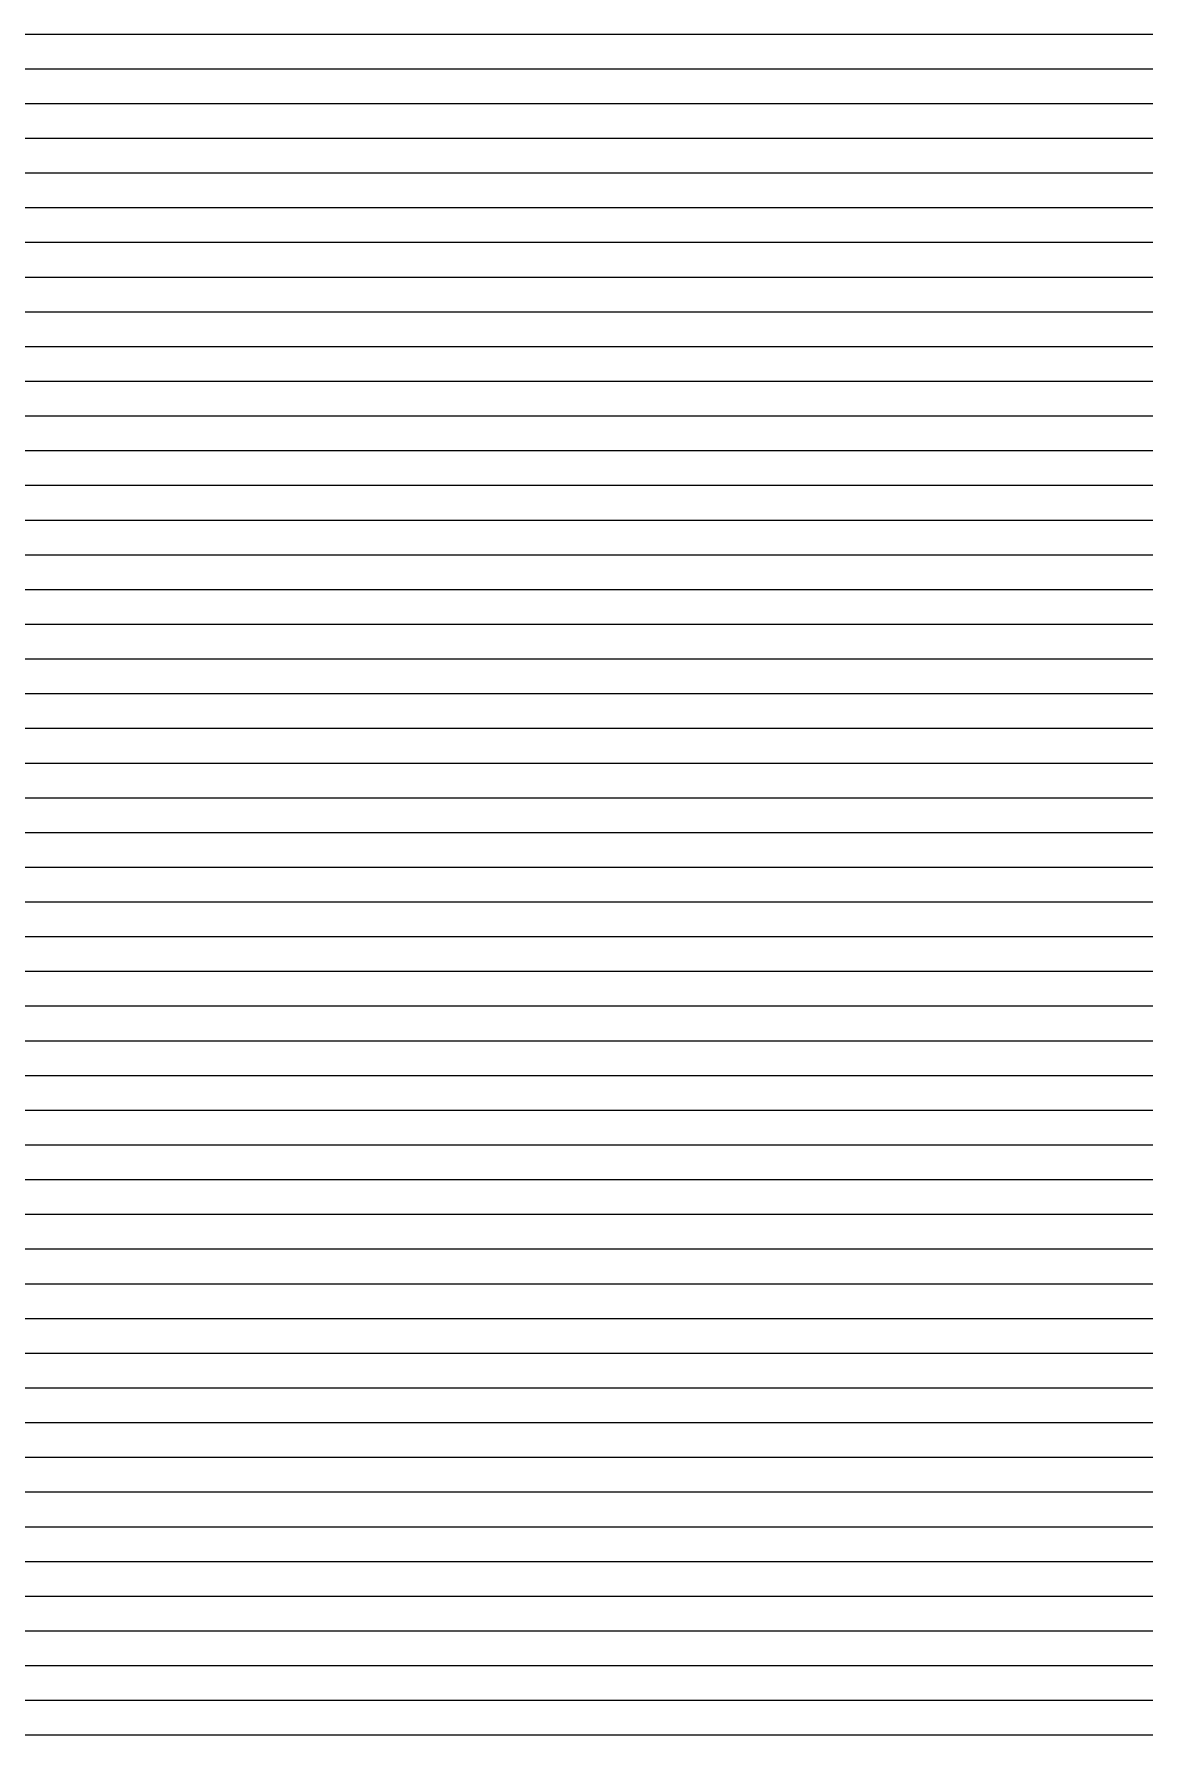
# Model space of a CAD drawing. Extents: x 0 to 250, y 0 to 199.
# Drawn here: x 155.5 to 187.5, y 0 to 49 of the extents above; entities that cross this region are included whole.
import ezdxf

# ---------------------------------------------------------------- set-up
doc = ezdxf.new("R2010")
doc.units = 0
doc.layers.add('GEN', color=7, linetype='Continuous')

msp = doc.modelspace()

# ---------------------------------------------------------------- linework, layer by layer
at = {"layer": 'GEN'}
for p, q in [((155, 49), (156, 49)), ((156, 49), (157, 49)), ((157, 49), (158, 49)), ((158, 49), (159, 49)), ((159, 49), (160, 49)), ((160, 49), (161, 49)), ((161, 49), (162, 49)), ((162, 49), (163, 49)), ((163, 49), (164, 49)), ((164, 49), (165, 49)), ((165, 49), (166, 49)), ((166, 49), (167, 49)), ((167, 49), (168, 49)), ((168, 49), (169, 49)), ((169, 49), (170, 49)), ((170, 49), (171, 49)), ((171, 49), (172, 49)), ((172, 49), (173, 49)), ((173, 49), (174, 49)), ((174, 49), (175, 49)), ((175, 49), (176, 49)), ((176, 49), (177, 49)), ((177, 49), (178, 49)), ((178, 49), (179, 49)), ((179, 49), (180, 49)), ((180, 49), (181, 49)), ((181, 49), (182, 49)), ((182, 49), (183, 49)), ((183, 49), (184, 49)), ((184, 49), (185, 49)), ((185, 49), (186, 49)), ((186, 49), (187, 49)), ((187, 49), (188, 49)), ((155, 48), (156, 48)), ((156, 48), (157, 48)), ((157, 48), (158, 48)), ((158, 48), (159, 48)), ((159, 48), (160, 48)), ((160, 48), (161, 48)), ((161, 48), (162, 48)), ((162, 48), (163, 48)), ((163, 48), (164, 48)), ((164, 48), (165, 48)), ((165, 48), (166, 48)), ((166, 48), (167, 48)), ((167, 48), (168, 48)), ((168, 48), (169, 48)), ((169, 48), (170, 48)), ((170, 48), (171, 48)), ((171, 48), (172, 48)), ((172, 48), (173, 48)), ((173, 48), (174, 48)), ((174, 48), (175, 48)), ((175, 48), (176, 48)), ((176, 48), (177, 48)), ((177, 48), (178, 48)), ((178, 48), (179, 48)), ((179, 48), (180, 48)), ((180, 48), (181, 48)), ((181, 48), (182, 48)), ((182, 48), (183, 48)), ((183, 48), (184, 48)), ((184, 48), (185, 48)), ((185, 48), (186, 48)), ((186, 48), (187, 48)), ((187, 48), (188, 48)), ((155, 47), (156, 47)), ((156, 47), (157, 47)), ((157, 47), (158, 47)), ((158, 47), (159, 47)), ((159, 47), (160, 47)), ((160, 47), (161, 47)), ((161, 47), (162, 47)), ((162, 47), (163, 47)), ((163, 47), (164, 47)), ((164, 47), (165, 47)), ((165, 47), (166, 47)), ((166, 47), (167, 47)), ((167, 47), (168, 47)), ((168, 47), (169, 47)), ((169, 47), (170, 47)), ((170, 47), (171, 47)), ((171, 47), (172, 47)), ((172, 47), (173, 47)), ((173, 47), (174, 47)), ((174, 47), (175, 47)), ((175, 47), (176, 47)), ((176, 47), (177, 47)), ((177, 47), (178, 47)), ((178, 47), (179, 47)), ((179, 47), (180, 47)), ((180, 47), (181, 47)), ((181, 47), (182, 47)), ((182, 47), (183, 47)), ((183, 47), (184, 47)), ((184, 47), (185, 47)), ((185, 47), (186, 47)), ((186, 47), (187, 47)), ((187, 47), (188, 47)), ((155, 46), (156, 46)), ((156, 46), (157, 46)), ((157, 46), (158, 46)), ((158, 46), (159, 46)), ((159, 46), (160, 46)), ((160, 46), (161, 46)), ((161, 46), (162, 46)), ((162, 46), (163, 46)), ((163, 46), (164, 46)), ((164, 46), (165, 46)), ((165, 46), (166, 46)), ((166, 46), (167, 46)), ((167, 46), (168, 46)), ((168, 46), (169, 46)), ((169, 46), (170, 46)), ((170, 46), (171, 46)), ((171, 46), (172, 46)), ((172, 46), (173, 46)), ((173, 46), (174, 46)), ((174, 46), (175, 46)), ((175, 46), (176, 46)), ((176, 46), (177, 46)), ((177, 46), (178, 46)), ((178, 46), (179, 46)), ((179, 46), (180, 46)), ((180, 46), (181, 46)), ((181, 46), (182, 46)), ((182, 46), (183, 46)), ((183, 46), (184, 46)), ((184, 46), (185, 46)), ((185, 46), (186, 46)), ((186, 46), (187, 46)), ((187, 46), (188, 46)), ((155, 45), (156, 45)), ((156, 45), (157, 45)), ((157, 45), (158, 45)), ((158, 45), (159, 45)), ((159, 45), (160, 45)), ((160, 45), (161, 45)), ((161, 45), (162, 45)), ((162, 45), (163, 45)), ((163, 45), (164, 45)), ((164, 45), (165, 45)), ((165, 45), (166, 45)), ((166, 45), (167, 45)), ((167, 45), (168, 45)), ((168, 45), (169, 45)), ((169, 45), (170, 45)), ((170, 45), (171, 45)), ((171, 45), (172, 45)), ((172, 45), (173, 45)), ((173, 45), (174, 45)), ((174, 45), (175, 45)), ((175, 45), (176, 45)), ((176, 45), (177, 45)), ((177, 45), (178, 45)), ((178, 45), (179, 45)), ((179, 45), (180, 45)), ((180, 45), (181, 45)), ((181, 45), (182, 45)), ((182, 45), (183, 45)), ((183, 45), (184, 45)), ((184, 45), (185, 45)), ((185, 45), (186, 45)), ((186, 45), (187, 45)), ((187, 45), (188, 45)), ((155, 44), (156, 44)), ((156, 44), (157, 44)), ((157, 44), (158, 44)), ((158, 44), (159, 44)), ((159, 44), (160, 44)), ((160, 44), (161, 44)), ((161, 44), (162, 44)), ((162, 44), (163, 44)), ((163, 44), (164, 44)), ((164, 44), (165, 44)), ((165, 44), (166, 44)), ((166, 44), (167, 44)), ((167, 44), (168, 44)), ((168, 44), (169, 44)), ((169, 44), (170, 44)), ((170, 44), (171, 44)), ((171, 44), (172, 44)), ((172, 44), (173, 44)), ((173, 44), (174, 44)), ((174, 44), (175, 44)), ((175, 44), (176, 44)), ((176, 44), (177, 44)), ((177, 44), (178, 44)), ((178, 44), (179, 44)), ((179, 44), (180, 44)), ((180, 44), (181, 44)), ((181, 44), (182, 44)), ((182, 44), (183, 44)), ((183, 44), (184, 44)), ((184, 44), (185, 44)), ((185, 44), (186, 44)), ((186, 44), (187, 44)), ((187, 44), (188, 44)), ((155, 43), (156, 43)), ((156, 43), (157, 43)), ((157, 43), (158, 43)), ((158, 43), (159, 43)), ((159, 43), (160, 43)), ((160, 43), (161, 43)), ((161, 43), (162, 43)), ((162, 43), (163, 43)), ((163, 43), (164, 43)), ((164, 43), (165, 43)), ((165, 43), (166, 43)), ((166, 43), (167, 43)), ((167, 43), (168, 43)), ((168, 43), (169, 43)), ((169, 43), (170, 43)), ((170, 43), (171, 43)), ((171, 43), (172, 43)), ((172, 43), (173, 43)), ((173, 43), (174, 43)), ((174, 43), (175, 43)), ((175, 43), (176, 43)), ((176, 43), (177, 43)), ((177, 43), (178, 43)), ((178, 43), (179, 43)), ((179, 43), (180, 43)), ((180, 43), (181, 43)), ((181, 43), (182, 43)), ((182, 43), (183, 43)), ((183, 43), (184, 43)), ((184, 43), (185, 43)), ((185, 43), (186, 43)), ((186, 43), (187, 43)), ((187, 43), (188, 43)), ((155, 42), (156, 42)), ((156, 42), (157, 42)), ((157, 42), (158, 42)), ((158, 42), (159, 42)), ((159, 42), (160, 42)), ((160, 42), (161, 42)), ((161, 42), (162, 42)), ((162, 42), (163, 42)), ((163, 42), (164, 42)), ((164, 42), (165, 42)), ((165, 42), (166, 42)), ((166, 42), (167, 42)), ((167, 42), (168, 42)), ((168, 42), (169, 42)), ((169, 42), (170, 42)), ((170, 42), (171, 42)), ((171, 42), (172, 42)), ((172, 42), (173, 42)), ((173, 42), (174, 42)), ((174, 42), (175, 42)), ((175, 42), (176, 42)), ((176, 42), (177, 42)), ((177, 42), (178, 42)), ((178, 42), (179, 42)), ((179, 42), (180, 42)), ((180, 42), (181, 42)), ((181, 42), (182, 42)), ((182, 42), (183, 42)), ((183, 42), (184, 42)), ((184, 42), (185, 42)), ((185, 42), (186, 42)), ((186, 42), (187, 42)), ((187, 42), (188, 42)), ((155, 41), (156, 41)), ((156, 41), (157, 41)), ((157, 41), (158, 41)), ((158, 41), (159, 41)), ((159, 41), (160, 41)), ((160, 41), (161, 41)), ((161, 41), (162, 41)), ((162, 41), (163, 41)), ((163, 41), (164, 41)), ((164, 41), (165, 41)), ((165, 41), (166, 41)), ((166, 41), (167, 41)), ((167, 41), (168, 41)), ((168, 41), (169, 41)), ((169, 41), (170, 41)), ((170, 41), (171, 41)), ((171, 41), (172, 41)), ((172, 41), (173, 41)), ((173, 41), (174, 41)), ((174, 41), (175, 41)), ((175, 41), (176, 41)), ((176, 41), (177, 41)), ((177, 41), (178, 41)), ((178, 41), (179, 41)), ((179, 41), (180, 41)), ((180, 41), (181, 41)), ((181, 41), (182, 41)), ((182, 41), (183, 41)), ((183, 41), (184, 41)), ((184, 41), (185, 41)), ((185, 41), (186, 41)), ((186, 41), (187, 41)), ((187, 41), (188, 41)), ((155, 40), (156, 40)), ((156, 40), (157, 40)), ((157, 40), (158, 40)), ((158, 40), (159, 40)), ((159, 40), (160, 40)), ((160, 40), (161, 40)), ((161, 40), (162, 40)), ((162, 40), (163, 40)), ((163, 40), (164, 40)), ((164, 40), (165, 40)), ((165, 40), (166, 40)), ((166, 40), (167, 40)), ((167, 40), (168, 40)), ((168, 40), (169, 40)), ((169, 40), (170, 40)), ((170, 40), (171, 40)), ((171, 40), (172, 40)), ((172, 40), (173, 40)), ((173, 40), (174, 40)), ((174, 40), (175, 40)), ((175, 40), (176, 40)), ((176, 40), (177, 40)), ((177, 40), (178, 40)), ((178, 40), (179, 40)), ((179, 40), (180, 40)), ((180, 40), (181, 40)), ((181, 40), (182, 40)), ((182, 40), (183, 40)), ((183, 40), (184, 40)), ((184, 40), (185, 40)), ((185, 40), (186, 40)), ((186, 40), (187, 40)), ((187, 40), (188, 40)), ((155, 39), (156, 39)), ((156, 39), (157, 39)), ((157, 39), (158, 39)), ((158, 39), (159, 39)), ((159, 39), (160, 39)), ((160, 39), (161, 39)), ((161, 39), (162, 39)), ((162, 39), (163, 39)), ((163, 39), (164, 39)), ((164, 39), (165, 39)), ((165, 39), (166, 39)), ((166, 39), (167, 39)), ((167, 39), (168, 39)), ((168, 39), (169, 39)), ((169, 39), (170, 39)), ((170, 39), (171, 39)), ((171, 39), (172, 39)), ((172, 39), (173, 39)), ((173, 39), (174, 39)), ((174, 39), (175, 39)), ((175, 39), (176, 39)), ((176, 39), (177, 39)), ((177, 39), (178, 39)), ((178, 39), (179, 39)), ((179, 39), (180, 39)), ((180, 39), (181, 39)), ((181, 39), (182, 39)), ((182, 39), (183, 39)), ((183, 39), (184, 39)), ((184, 39), (185, 39)), ((185, 39), (186, 39)), ((186, 39), (187, 39)), ((187, 39), (188, 39)), ((155, 38), (156, 38)), ((156, 38), (157, 38)), ((157, 38), (158, 38)), ((158, 38), (159, 38)), ((159, 38), (160, 38)), ((160, 38), (161, 38)), ((161, 38), (162, 38)), ((162, 38), (163, 38)), ((163, 38), (164, 38)), ((164, 38), (165, 38)), ((165, 38), (166, 38)), ((166, 38), (167, 38)), ((167, 38), (168, 38)), ((168, 38), (169, 38)), ((169, 38), (170, 38)), ((170, 38), (171, 38)), ((171, 38), (172, 38)), ((172, 38), (173, 38)), ((173, 38), (174, 38)), ((174, 38), (175, 38)), ((175, 38), (176, 38)), ((176, 38), (177, 38)), ((177, 38), (178, 38)), ((178, 38), (179, 38)), ((179, 38), (180, 38)), ((180, 38), (181, 38)), ((181, 38), (182, 38)), ((182, 38), (183, 38)), ((183, 38), (184, 38)), ((184, 38), (185, 38)), ((185, 38), (186, 38)), ((186, 38), (187, 38)), ((187, 38), (188, 38)), ((155, 37), (156, 37)), ((156, 37), (157, 37)), ((157, 37), (158, 37)), ((158, 37), (159, 37)), ((159, 37), (160, 37)), ((160, 37), (161, 37)), ((161, 37), (162, 37)), ((162, 37), (163, 37)), ((163, 37), (164, 37)), ((164, 37), (165, 37)), ((165, 37), (166, 37)), ((166, 37), (167, 37)), ((167, 37), (168, 37)), ((168, 37), (169, 37)), ((169, 37), (170, 37)), ((170, 37), (171, 37)), ((171, 37), (172, 37)), ((172, 37), (173, 37)), ((173, 37), (174, 37)), ((174, 37), (175, 37)), ((175, 37), (176, 37)), ((176, 37), (177, 37)), ((177, 37), (178, 37)), ((178, 37), (179, 37)), ((179, 37), (180, 37)), ((180, 37), (181, 37)), ((181, 37), (182, 37)), ((182, 37), (183, 37)), ((183, 37), (184, 37)), ((184, 37), (185, 37)), ((185, 37), (186, 37)), ((186, 37), (187, 37)), ((187, 37), (188, 37)), ((155, 36), (156, 36)), ((156, 36), (157, 36)), ((157, 36), (158, 36)), ((158, 36), (159, 36)), ((159, 36), (160, 36)), ((160, 36), (161, 36)), ((161, 36), (162, 36)), ((162, 36), (163, 36)), ((163, 36), (164, 36)), ((164, 36), (165, 36)), ((165, 36), (166, 36)), ((166, 36), (167, 36)), ((167, 36), (168, 36)), ((168, 36), (169, 36)), ((169, 36), (170, 36)), ((170, 36), (171, 36)), ((171, 36), (172, 36)), ((172, 36), (173, 36)), ((173, 36), (174, 36)), ((174, 36), (175, 36)), ((175, 36), (176, 36)), ((176, 36), (177, 36)), ((177, 36), (178, 36)), ((178, 36), (179, 36)), ((179, 36), (180, 36)), ((180, 36), (181, 36)), ((181, 36), (182, 36)), ((182, 36), (183, 36)), ((183, 36), (184, 36)), ((184, 36), (185, 36)), ((185, 36), (186, 36)), ((186, 36), (187, 36)), ((187, 36), (188, 36)), ((155, 35), (156, 35)), ((156, 35), (157, 35)), ((157, 35), (158, 35)), ((158, 35), (159, 35)), ((159, 35), (160, 35)), ((160, 35), (161, 35)), ((161, 35), (162, 35)), ((162, 35), (163, 35)), ((163, 35), (164, 35)), ((164, 35), (165, 35)), ((165, 35), (166, 35)), ((166, 35), (167, 35)), ((167, 35), (168, 35)), ((168, 35), (169, 35)), ((169, 35), (170, 35)), ((170, 35), (171, 35)), ((171, 35), (172, 35)), ((172, 35), (173, 35)), ((173, 35), (174, 35)), ((174, 35), (175, 35)), ((175, 35), (176, 35)), ((176, 35), (177, 35)), ((177, 35), (178, 35)), ((178, 35), (179, 35)), ((179, 35), (180, 35)), ((180, 35), (181, 35)), ((181, 35), (182, 35)), ((182, 35), (183, 35)), ((183, 35), (184, 35)), ((184, 35), (185, 35)), ((185, 35), (186, 35)), ((186, 35), (187, 35)), ((187, 35), (188, 35)), ((155, 34), (156, 34)), ((156, 34), (157, 34)), ((157, 34), (158, 34)), ((158, 34), (159, 34)), ((159, 34), (160, 34)), ((160, 34), (161, 34)), ((161, 34), (162, 34)), ((162, 34), (163, 34)), ((163, 34), (164, 34)), ((164, 34), (165, 34)), ((165, 34), (166, 34)), ((166, 34), (167, 34)), ((167, 34), (168, 34)), ((168, 34), (169, 34)), ((169, 34), (170, 34)), ((170, 34), (171, 34)), ((171, 34), (172, 34)), ((172, 34), (173, 34)), ((173, 34), (174, 34)), ((174, 34), (175, 34)), ((175, 34), (176, 34)), ((176, 34), (177, 34)), ((177, 34), (178, 34)), ((178, 34), (179, 34)), ((179, 34), (180, 34)), ((180, 34), (181, 34)), ((181, 34), (182, 34)), ((182, 34), (183, 34)), ((183, 34), (184, 34)), ((184, 34), (185, 34)), ((185, 34), (186, 34)), ((186, 34), (187, 34)), ((187, 34), (188, 34)), ((155, 33), (156, 33)), ((156, 33), (157, 33)), ((157, 33), (158, 33)), ((158, 33), (159, 33)), ((159, 33), (160, 33)), ((160, 33), (161, 33)), ((161, 33), (162, 33)), ((162, 33), (163, 33)), ((163, 33), (164, 33)), ((164, 33), (165, 33)), ((165, 33), (166, 33)), ((166, 33), (167, 33)), ((167, 33), (168, 33)), ((168, 33), (169, 33)), ((169, 33), (170, 33)), ((170, 33), (171, 33)), ((171, 33), (172, 33)), ((172, 33), (173, 33)), ((173, 33), (174, 33)), ((174, 33), (175, 33)), ((175, 33), (176, 33)), ((176, 33), (177, 33)), ((177, 33), (178, 33)), ((178, 33), (179, 33)), ((179, 33), (180, 33)), ((180, 33), (181, 33)), ((181, 33), (182, 33)), ((182, 33), (183, 33)), ((183, 33), (184, 33)), ((184, 33), (185, 33)), ((185, 33), (186, 33)), ((186, 33), (187, 33)), ((187, 33), (188, 33)), ((155, 32), (156, 32)), ((156, 32), (157, 32)), ((157, 32), (158, 32)), ((158, 32), (159, 32)), ((159, 32), (160, 32)), ((160, 32), (161, 32)), ((161, 32), (162, 32)), ((162, 32), (163, 32)), ((163, 32), (164, 32)), ((164, 32), (165, 32)), ((165, 32), (166, 32)), ((166, 32), (167, 32)), ((167, 32), (168, 32)), ((168, 32), (169, 32)), ((169, 32), (170, 32)), ((170, 32), (171, 32)), ((171, 32), (172, 32)), ((172, 32), (173, 32)), ((173, 32), (174, 32)), ((174, 32), (175, 32)), ((175, 32), (176, 32)), ((176, 32), (177, 32)), ((177, 32), (178, 32)), ((178, 32), (179, 32)), ((179, 32), (180, 32)), ((180, 32), (181, 32)), ((181, 32), (182, 32)), ((182, 32), (183, 32)), ((183, 32), (184, 32)), ((184, 32), (185, 32)), ((185, 32), (186, 32)), ((186, 32), (187, 32)), ((187, 32), (188, 32)), ((155, 31), (156, 31)), ((156, 31), (157, 31)), ((157, 31), (158, 31)), ((158, 31), (159, 31)), ((159, 31), (160, 31)), ((160, 31), (161, 31)), ((161, 31), (162, 31)), ((162, 31), (163, 31)), ((163, 31), (164, 31)), ((164, 31), (165, 31)), ((165, 31), (166, 31)), ((166, 31), (167, 31)), ((167, 31), (168, 31)), ((168, 31), (169, 31)), ((169, 31), (170, 31)), ((170, 31), (171, 31)), ((171, 31), (172, 31)), ((172, 31), (173, 31)), ((173, 31), (174, 31)), ((174, 31), (175, 31)), ((175, 31), (176, 31)), ((176, 31), (177, 31)), ((177, 31), (178, 31)), ((178, 31), (179, 31)), ((179, 31), (180, 31)), ((180, 31), (181, 31)), ((181, 31), (182, 31)), ((182, 31), (183, 31)), ((183, 31), (184, 31)), ((184, 31), (185, 31)), ((185, 31), (186, 31)), ((186, 31), (187, 31)), ((187, 31), (188, 31)), ((155, 30), (156, 30)), ((156, 30), (157, 30)), ((157, 30), (158, 30)), ((158, 30), (159, 30)), ((159, 30), (160, 30)), ((160, 30), (161, 30)), ((161, 30), (162, 30)), ((162, 30), (163, 30)), ((163, 30), (164, 30)), ((164, 30), (165, 30)), ((165, 30), (166, 30)), ((166, 30), (167, 30)), ((167, 30), (168, 30)), ((168, 30), (169, 30)), ((169, 30), (170, 30)), ((170, 30), (171, 30)), ((171, 30), (172, 30)), ((172, 30), (173, 30)), ((173, 30), (174, 30)), ((174, 30), (175, 30)), ((175, 30), (176, 30)), ((176, 30), (177, 30)), ((177, 30), (178, 30)), ((178, 30), (179, 30)), ((179, 30), (180, 30)), ((180, 30), (181, 30)), ((181, 30), (182, 30)), ((182, 30), (183, 30)), ((183, 30), (184, 30)), ((184, 30), (185, 30)), ((185, 30), (186, 30)), ((186, 30), (187, 30)), ((187, 30), (188, 30)), ((155, 29), (156, 29)), ((156, 29), (157, 29)), ((157, 29), (158, 29)), ((158, 29), (159, 29)), ((159, 29), (160, 29)), ((160, 29), (161, 29)), ((161, 29), (162, 29)), ((162, 29), (163, 29)), ((163, 29), (164, 29)), ((164, 29), (165, 29)), ((165, 29), (166, 29)), ((166, 29), (167, 29)), ((167, 29), (168, 29)), ((168, 29), (169, 29)), ((169, 29), (170, 29)), ((170, 29), (171, 29)), ((171, 29), (172, 29)), ((172, 29), (173, 29)), ((173, 29), (174, 29)), ((174, 29), (175, 29)), ((175, 29), (176, 29)), ((176, 29), (177, 29)), ((177, 29), (178, 29)), ((178, 29), (179, 29)), ((179, 29), (180, 29)), ((180, 29), (181, 29)), ((181, 29), (182, 29)), ((182, 29), (183, 29)), ((183, 29), (184, 29)), ((184, 29), (185, 29)), ((185, 29), (186, 29)), ((186, 29), (187, 29)), ((187, 29), (188, 29)), ((155, 28), (156, 28)), ((156, 28), (157, 28)), ((157, 28), (158, 28)), ((158, 28), (159, 28)), ((159, 28), (160, 28)), ((160, 28), (161, 28)), ((161, 28), (162, 28)), ((162, 28), (163, 28)), ((163, 28), (164, 28)), ((164, 28), (165, 28)), ((165, 28), (166, 28)), ((166, 28), (167, 28)), ((167, 28), (168, 28)), ((168, 28), (169, 28)), ((169, 28), (170, 28)), ((170, 28), (171, 28)), ((171, 28), (172, 28)), ((172, 28), (173, 28)), ((173, 28), (174, 28)), ((174, 28), (175, 28)), ((175, 28), (176, 28)), ((176, 28), (177, 28)), ((177, 28), (178, 28)), ((178, 28), (179, 28)), ((179, 28), (180, 28)), ((180, 28), (181, 28)), ((181, 28), (182, 28)), ((182, 28), (183, 28)), ((183, 28), (184, 28)), ((184, 28), (185, 28)), ((185, 28), (186, 28)), ((186, 28), (187, 28)), ((187, 28), (188, 28)), ((155, 27), (156, 27)), ((156, 27), (157, 27)), ((157, 27), (158, 27)), ((158, 27), (159, 27)), ((159, 27), (160, 27)), ((160, 27), (161, 27)), ((161, 27), (162, 27)), ((162, 27), (163, 27)), ((163, 27), (164, 27)), ((164, 27), (165, 27)), ((165, 27), (166, 27)), ((166, 27), (167, 27)), ((167, 27), (168, 27)), ((168, 27), (169, 27)), ((169, 27), (170, 27)), ((170, 27), (171, 27)), ((171, 27), (172, 27)), ((172, 27), (173, 27)), ((173, 27), (174, 27)), ((174, 27), (175, 27)), ((175, 27), (176, 27)), ((176, 27), (177, 27)), ((177, 27), (178, 27)), ((178, 27), (179, 27)), ((179, 27), (180, 27)), ((180, 27), (181, 27)), ((181, 27), (182, 27)), ((182, 27), (183, 27)), ((183, 27), (184, 27)), ((184, 27), (185, 27)), ((185, 27), (186, 27)), ((186, 27), (187, 27)), ((187, 27), (188, 27)), ((155, 26), (156, 26)), ((156, 26), (157, 26)), ((157, 26), (158, 26)), ((158, 26), (159, 26)), ((159, 26), (160, 26)), ((160, 26), (161, 26)), ((161, 26), (162, 26)), ((162, 26), (163, 26)), ((163, 26), (164, 26)), ((164, 26), (165, 26)), ((165, 26), (166, 26)), ((166, 26), (167, 26)), ((167, 26), (168, 26)), ((168, 26), (169, 26)), ((169, 26), (170, 26)), ((170, 26), (171, 26)), ((171, 26), (172, 26)), ((172, 26), (173, 26)), ((173, 26), (174, 26)), ((174, 26), (175, 26)), ((175, 26), (176, 26)), ((176, 26), (177, 26)), ((177, 26), (178, 26)), ((178, 26), (179, 26)), ((179, 26), (180, 26)), ((180, 26), (181, 26)), ((181, 26), (182, 26)), ((182, 26), (183, 26)), ((183, 26), (184, 26)), ((184, 26), (185, 26)), ((185, 26), (186, 26)), ((186, 26), (187, 26)), ((187, 26), (188, 26)), ((155, 25), (156, 25)), ((156, 25), (157, 25)), ((157, 25), (158, 25)), ((158, 25), (159, 25)), ((159, 25), (160, 25)), ((160, 25), (161, 25)), ((161, 25), (162, 25)), ((162, 25), (163, 25)), ((163, 25), (164, 25)), ((164, 25), (165, 25)), ((165, 25), (166, 25)), ((166, 25), (167, 25)), ((167, 25), (168, 25)), ((168, 25), (169, 25)), ((169, 25), (170, 25)), ((170, 25), (171, 25)), ((171, 25), (172, 25)), ((172, 25), (173, 25)), ((173, 25), (174, 25)), ((174, 25), (175, 25)), ((175, 25), (176, 25)), ((176, 25), (177, 25)), ((177, 25), (178, 25)), ((178, 25), (179, 25)), ((179, 25), (180, 25)), ((180, 25), (181, 25)), ((181, 25), (182, 25)), ((182, 25), (183, 25)), ((183, 25), (184, 25)), ((184, 25), (185, 25)), ((185, 25), (186, 25)), ((186, 25), (187, 25)), ((187, 25), (188, 25)), ((155, 24), (156, 24)), ((156, 24), (157, 24)), ((157, 24), (158, 24)), ((158, 24), (159, 24)), ((159, 24), (160, 24)), ((160, 24), (161, 24)), ((161, 24), (162, 24)), ((162, 24), (163, 24)), ((163, 24), (164, 24)), ((164, 24), (165, 24)), ((165, 24), (166, 24)), ((166, 24), (167, 24)), ((167, 24), (168, 24)), ((168, 24), (169, 24)), ((169, 24), (170, 24)), ((170, 24), (171, 24)), ((171, 24), (172, 24)), ((172, 24), (173, 24)), ((173, 24), (174, 24)), ((174, 24), (175, 24)), ((175, 24), (176, 24)), ((176, 24), (177, 24)), ((177, 24), (178, 24)), ((178, 24), (179, 24)), ((179, 24), (180, 24)), ((180, 24), (181, 24)), ((181, 24), (182, 24)), ((182, 24), (183, 24)), ((183, 24), (184, 24)), ((184, 24), (185, 24)), ((185, 24), (186, 24)), ((186, 24), (187, 24)), ((187, 24), (188, 24)), ((155, 23), (156, 23)), ((156, 23), (157, 23)), ((157, 23), (158, 23)), ((158, 23), (159, 23)), ((159, 23), (160, 23)), ((160, 23), (161, 23)), ((161, 23), (162, 23)), ((162, 23), (163, 23)), ((163, 23), (164, 23)), ((164, 23), (165, 23)), ((165, 23), (166, 23)), ((166, 23), (167, 23)), ((167, 23), (168, 23)), ((168, 23), (169, 23)), ((169, 23), (170, 23)), ((170, 23), (171, 23)), ((171, 23), (172, 23)), ((172, 23), (173, 23)), ((173, 23), (174, 23)), ((174, 23), (175, 23)), ((175, 23), (176, 23)), ((176, 23), (177, 23)), ((177, 23), (178, 23)), ((178, 23), (179, 23)), ((179, 23), (180, 23)), ((180, 23), (181, 23)), ((181, 23), (182, 23)), ((182, 23), (183, 23)), ((183, 23), (184, 23)), ((184, 23), (185, 23)), ((185, 23), (186, 23)), ((186, 23), (187, 23)), ((187, 23), (188, 23)), ((155, 22), (156, 22)), ((156, 22), (157, 22)), ((157, 22), (158, 22)), ((158, 22), (159, 22)), ((159, 22), (160, 22)), ((160, 22), (161, 22)), ((161, 22), (162, 22)), ((162, 22), (163, 22)), ((163, 22), (164, 22)), ((164, 22), (165, 22)), ((165, 22), (166, 22)), ((166, 22), (167, 22)), ((167, 22), (168, 22)), ((168, 22), (169, 22)), ((169, 22), (170, 22)), ((170, 22), (171, 22)), ((171, 22), (172, 22)), ((172, 22), (173, 22)), ((173, 22), (174, 22)), ((174, 22), (175, 22)), ((175, 22), (176, 22)), ((176, 22), (177, 22)), ((177, 22), (178, 22)), ((178, 22), (179, 22)), ((179, 22), (180, 22)), ((180, 22), (181, 22)), ((181, 22), (182, 22)), ((182, 22), (183, 22)), ((183, 22), (184, 22)), ((184, 22), (185, 22)), ((185, 22), (186, 22)), ((186, 22), (187, 22)), ((187, 22), (188, 22)), ((155, 21), (156, 21)), ((156, 21), (157, 21)), ((157, 21), (158, 21)), ((158, 21), (159, 21)), ((159, 21), (160, 21)), ((160, 21), (161, 21)), ((161, 21), (162, 21)), ((162, 21), (163, 21)), ((163, 21), (164, 21)), ((164, 21), (165, 21)), ((165, 21), (166, 21)), ((166, 21), (167, 21)), ((167, 21), (168, 21)), ((168, 21), (169, 21)), ((169, 21), (170, 21)), ((170, 21), (171, 21)), ((171, 21), (172, 21)), ((172, 21), (173, 21)), ((173, 21), (174, 21)), ((174, 21), (175, 21)), ((175, 21), (176, 21)), ((176, 21), (177, 21)), ((177, 21), (178, 21)), ((178, 21), (179, 21)), ((179, 21), (180, 21)), ((180, 21), (181, 21)), ((181, 21), (182, 21)), ((182, 21), (183, 21)), ((183, 21), (184, 21)), ((184, 21), (185, 21)), ((185, 21), (186, 21)), ((186, 21), (187, 21)), ((187, 21), (188, 21)), ((155, 20), (156, 20)), ((156, 20), (157, 20)), ((157, 20), (158, 20)), ((158, 20), (159, 20)), ((159, 20), (160, 20)), ((160, 20), (161, 20)), ((161, 20), (162, 20)), ((162, 20), (163, 20)), ((163, 20), (164, 20)), ((164, 20), (165, 20)), ((165, 20), (166, 20)), ((166, 20), (167, 20)), ((167, 20), (168, 20)), ((168, 20), (169, 20)), ((169, 20), (170, 20)), ((170, 20), (171, 20)), ((171, 20), (172, 20)), ((172, 20), (173, 20)), ((173, 20), (174, 20)), ((174, 20), (175, 20)), ((175, 20), (176, 20)), ((176, 20), (177, 20)), ((177, 20), (178, 20)), ((178, 20), (179, 20)), ((179, 20), (180, 20)), ((180, 20), (181, 20)), ((181, 20), (182, 20)), ((182, 20), (183, 20)), ((183, 20), (184, 20)), ((184, 20), (185, 20)), ((185, 20), (186, 20)), ((186, 20), (187, 20)), ((187, 20), (188, 20)), ((155, 19), (156, 19)), ((156, 19), (157, 19)), ((157, 19), (158, 19)), ((158, 19), (159, 19)), ((159, 19), (160, 19)), ((160, 19), (161, 19)), ((161, 19), (162, 19)), ((162, 19), (163, 19)), ((163, 19), (164, 19)), ((164, 19), (165, 19)), ((165, 19), (166, 19)), ((166, 19), (167, 19)), ((167, 19), (168, 19)), ((168, 19), (169, 19)), ((169, 19), (170, 19)), ((170, 19), (171, 19)), ((171, 19), (172, 19)), ((172, 19), (173, 19)), ((173, 19), (174, 19)), ((174, 19), (175, 19)), ((175, 19), (176, 19)), ((176, 19), (177, 19)), ((177, 19), (178, 19)), ((178, 19), (179, 19)), ((179, 19), (180, 19)), ((180, 19), (181, 19)), ((181, 19), (182, 19)), ((182, 19), (183, 19)), ((183, 19), (184, 19)), ((184, 19), (185, 19)), ((185, 19), (186, 19)), ((186, 19), (187, 19)), ((187, 19), (188, 19)), ((155, 18), (156, 18)), ((156, 18), (157, 18)), ((157, 18), (158, 18)), ((158, 18), (159, 18)), ((159, 18), (160, 18)), ((160, 18), (161, 18)), ((161, 18), (162, 18)), ((162, 18), (163, 18)), ((163, 18), (164, 18)), ((164, 18), (165, 18)), ((165, 18), (166, 18)), ((166, 18), (167, 18)), ((167, 18), (168, 18)), ((168, 18), (169, 18)), ((169, 18), (170, 18)), ((170, 18), (171, 18)), ((171, 18), (172, 18)), ((172, 18), (173, 18)), ((173, 18), (174, 18)), ((174, 18), (175, 18)), ((175, 18), (176, 18)), ((176, 18), (177, 18)), ((177, 18), (178, 18)), ((178, 18), (179, 18)), ((179, 18), (180, 18)), ((180, 18), (181, 18)), ((181, 18), (182, 18)), ((182, 18), (183, 18)), ((183, 18), (184, 18)), ((184, 18), (185, 18)), ((185, 18), (186, 18)), ((186, 18), (187, 18)), ((187, 18), (188, 18)), ((155, 17), (156, 17)), ((156, 17), (157, 17)), ((157, 17), (158, 17)), ((158, 17), (159, 17)), ((159, 17), (160, 17)), ((160, 17), (161, 17)), ((161, 17), (162, 17)), ((162, 17), (163, 17)), ((163, 17), (164, 17)), ((164, 17), (165, 17)), ((165, 17), (166, 17)), ((166, 17), (167, 17)), ((167, 17), (168, 17)), ((168, 17), (169, 17)), ((169, 17), (170, 17)), ((170, 17), (171, 17)), ((171, 17), (172, 17)), ((172, 17), (173, 17)), ((173, 17), (174, 17)), ((174, 17), (175, 17)), ((175, 17), (176, 17)), ((176, 17), (177, 17)), ((177, 17), (178, 17)), ((178, 17), (179, 17)), ((179, 17), (180, 17)), ((180, 17), (181, 17)), ((181, 17), (182, 17)), ((182, 17), (183, 17)), ((183, 17), (184, 17)), ((184, 17), (185, 17)), ((185, 17), (186, 17)), ((186, 17), (187, 17)), ((187, 17), (188, 17)), ((155, 16), (156, 16)), ((156, 16), (157, 16)), ((157, 16), (158, 16)), ((158, 16), (159, 16)), ((159, 16), (160, 16)), ((160, 16), (161, 16)), ((161, 16), (162, 16)), ((162, 16), (163, 16)), ((163, 16), (164, 16)), ((164, 16), (165, 16)), ((165, 16), (166, 16)), ((166, 16), (167, 16)), ((167, 16), (168, 16)), ((168, 16), (169, 16)), ((169, 16), (170, 16)), ((170, 16), (171, 16)), ((171, 16), (172, 16)), ((172, 16), (173, 16)), ((173, 16), (174, 16)), ((174, 16), (175, 16)), ((175, 16), (176, 16)), ((176, 16), (177, 16)), ((177, 16), (178, 16)), ((178, 16), (179, 16)), ((179, 16), (180, 16)), ((180, 16), (181, 16)), ((181, 16), (182, 16)), ((182, 16), (183, 16)), ((183, 16), (184, 16)), ((184, 16), (185, 16)), ((185, 16), (186, 16)), ((186, 16), (187, 16)), ((187, 16), (188, 16)), ((155, 15), (156, 15)), ((156, 15), (157, 15)), ((157, 15), (158, 15)), ((158, 15), (159, 15)), ((159, 15), (160, 15)), ((160, 15), (161, 15)), ((161, 15), (162, 15)), ((162, 15), (163, 15)), ((163, 15), (164, 15)), ((164, 15), (165, 15)), ((165, 15), (166, 15)), ((166, 15), (167, 15)), ((167, 15), (168, 15)), ((168, 15), (169, 15)), ((169, 15), (170, 15)), ((170, 15), (171, 15)), ((171, 15), (172, 15)), ((172, 15), (173, 15)), ((173, 15), (174, 15)), ((174, 15), (175, 15)), ((175, 15), (176, 15)), ((176, 15), (177, 15)), ((177, 15), (178, 15)), ((178, 15), (179, 15)), ((179, 15), (180, 15)), ((180, 15), (181, 15)), ((181, 15), (182, 15)), ((182, 15), (183, 15)), ((183, 15), (184, 15)), ((184, 15), (185, 15)), ((185, 15), (186, 15)), ((186, 15), (187, 15)), ((187, 15), (188, 15)), ((155, 14), (156, 14)), ((156, 14), (157, 14)), ((157, 14), (158, 14)), ((158, 14), (159, 14)), ((159, 14), (160, 14)), ((160, 14), (161, 14)), ((161, 14), (162, 14)), ((162, 14), (163, 14)), ((163, 14), (164, 14)), ((164, 14), (165, 14)), ((165, 14), (166, 14)), ((166, 14), (167, 14)), ((167, 14), (168, 14)), ((168, 14), (169, 14)), ((169, 14), (170, 14)), ((170, 14), (171, 14)), ((171, 14), (172, 14)), ((172, 14), (173, 14)), ((173, 14), (174, 14)), ((174, 14), (175, 14)), ((175, 14), (176, 14)), ((176, 14), (177, 14)), ((177, 14), (178, 14)), ((178, 14), (179, 14)), ((179, 14), (180, 14)), ((180, 14), (181, 14)), ((181, 14), (182, 14)), ((182, 14), (183, 14)), ((183, 14), (184, 14)), ((184, 14), (185, 14)), ((185, 14), (186, 14)), ((186, 14), (187, 14)), ((187, 14), (188, 14)), ((155, 13), (156, 13)), ((156, 13), (157, 13)), ((157, 13), (158, 13)), ((158, 13), (159, 13)), ((159, 13), (160, 13)), ((160, 13), (161, 13)), ((161, 13), (162, 13)), ((162, 13), (163, 13)), ((163, 13), (164, 13)), ((164, 13), (165, 13)), ((165, 13), (166, 13)), ((166, 13), (167, 13)), ((167, 13), (168, 13)), ((168, 13), (169, 13)), ((169, 13), (170, 13)), ((170, 13), (171, 13)), ((171, 13), (172, 13)), ((172, 13), (173, 13)), ((173, 13), (174, 13)), ((174, 13), (175, 13)), ((175, 13), (176, 13)), ((176, 13), (177, 13)), ((177, 13), (178, 13)), ((178, 13), (179, 13)), ((179, 13), (180, 13)), ((180, 13), (181, 13)), ((181, 13), (182, 13)), ((182, 13), (183, 13)), ((183, 13), (184, 13)), ((184, 13), (185, 13)), ((185, 13), (186, 13)), ((186, 13), (187, 13)), ((187, 13), (188, 13)), ((155, 12), (156, 12)), ((156, 12), (157, 12)), ((157, 12), (158, 12)), ((158, 12), (159, 12)), ((159, 12), (160, 12)), ((160, 12), (161, 12)), ((161, 12), (162, 12)), ((162, 12), (163, 12)), ((163, 12), (164, 12)), ((164, 12), (165, 12)), ((165, 12), (166, 12)), ((166, 12), (167, 12)), ((167, 12), (168, 12)), ((168, 12), (169, 12)), ((169, 12), (170, 12)), ((170, 12), (171, 12)), ((171, 12), (172, 12)), ((172, 12), (173, 12)), ((173, 12), (174, 12)), ((174, 12), (175, 12)), ((175, 12), (176, 12)), ((176, 12), (177, 12)), ((177, 12), (178, 12)), ((178, 12), (179, 12)), ((179, 12), (180, 12)), ((180, 12), (181, 12)), ((181, 12), (182, 12)), ((182, 12), (183, 12)), ((183, 12), (184, 12)), ((184, 12), (185, 12)), ((185, 12), (186, 12)), ((186, 12), (187, 12)), ((187, 12), (188, 12)), ((155, 11), (156, 11)), ((156, 11), (157, 11)), ((157, 11), (158, 11)), ((158, 11), (159, 11)), ((159, 11), (160, 11)), ((160, 11), (161, 11)), ((161, 11), (162, 11)), ((162, 11), (163, 11)), ((163, 11), (164, 11)), ((164, 11), (165, 11)), ((165, 11), (166, 11)), ((166, 11), (167, 11)), ((167, 11), (168, 11)), ((168, 11), (169, 11)), ((169, 11), (170, 11)), ((170, 11), (171, 11)), ((171, 11), (172, 11)), ((172, 11), (173, 11)), ((173, 11), (174, 11)), ((174, 11), (175, 11)), ((175, 11), (176, 11)), ((176, 11), (177, 11)), ((177, 11), (178, 11)), ((178, 11), (179, 11)), ((179, 11), (180, 11)), ((180, 11), (181, 11)), ((181, 11), (182, 11)), ((182, 11), (183, 11)), ((183, 11), (184, 11)), ((184, 11), (185, 11)), ((185, 11), (186, 11)), ((186, 11), (187, 11)), ((187, 11), (188, 11)), ((155, 10), (156, 10)), ((156, 10), (157, 10)), ((157, 10), (158, 10)), ((158, 10), (159, 10)), ((159, 10), (160, 10)), ((160, 10), (161, 10)), ((161, 10), (162, 10)), ((162, 10), (163, 10)), ((163, 10), (164, 10)), ((164, 10), (165, 10)), ((165, 10), (166, 10)), ((166, 10), (167, 10)), ((167, 10), (168, 10)), ((168, 10), (169, 10)), ((169, 10), (170, 10)), ((170, 10), (171, 10)), ((171, 10), (172, 10)), ((172, 10), (173, 10)), ((173, 10), (174, 10)), ((174, 10), (175, 10)), ((175, 10), (176, 10)), ((176, 10), (177, 10)), ((177, 10), (178, 10)), ((178, 10), (179, 10)), ((179, 10), (180, 10)), ((180, 10), (181, 10)), ((181, 10), (182, 10)), ((182, 10), (183, 10)), ((183, 10), (184, 10)), ((184, 10), (185, 10)), ((185, 10), (186, 10)), ((186, 10), (187, 10)), ((187, 10), (188, 10)), ((155, 9), (156, 9)), ((156, 9), (157, 9)), ((157, 9), (158, 9)), ((158, 9), (159, 9)), ((159, 9), (160, 9)), ((160, 9), (161, 9)), ((161, 9), (162, 9)), ((162, 9), (163, 9)), ((163, 9), (164, 9)), ((164, 9), (165, 9)), ((165, 9), (166, 9)), ((166, 9), (167, 9)), ((167, 9), (168, 9)), ((168, 9), (169, 9)), ((169, 9), (170, 9)), ((170, 9), (171, 9)), ((171, 9), (172, 9)), ((172, 9), (173, 9)), ((173, 9), (174, 9)), ((174, 9), (175, 9)), ((175, 9), (176, 9)), ((176, 9), (177, 9)), ((177, 9), (178, 9)), ((178, 9), (179, 9)), ((179, 9), (180, 9)), ((180, 9), (181, 9)), ((181, 9), (182, 9)), ((182, 9), (183, 9)), ((183, 9), (184, 9)), ((184, 9), (185, 9)), ((185, 9), (186, 9)), ((186, 9), (187, 9)), ((187, 9), (188, 9)), ((155, 8), (156, 8)), ((156, 8), (157, 8)), ((157, 8), (158, 8)), ((158, 8), (159, 8)), ((159, 8), (160, 8)), ((160, 8), (161, 8)), ((161, 8), (162, 8)), ((162, 8), (163, 8)), ((163, 8), (164, 8)), ((164, 8), (165, 8)), ((165, 8), (166, 8)), ((166, 8), (167, 8)), ((167, 8), (168, 8)), ((168, 8), (169, 8)), ((169, 8), (170, 8)), ((170, 8), (171, 8)), ((171, 8), (172, 8)), ((172, 8), (173, 8)), ((173, 8), (174, 8)), ((174, 8), (175, 8)), ((175, 8), (176, 8)), ((176, 8), (177, 8)), ((177, 8), (178, 8)), ((178, 8), (179, 8)), ((179, 8), (180, 8)), ((180, 8), (181, 8)), ((181, 8), (182, 8)), ((182, 8), (183, 8)), ((183, 8), (184, 8)), ((184, 8), (185, 8)), ((185, 8), (186, 8)), ((186, 8), (187, 8)), ((187, 8), (188, 8)), ((155, 7), (156, 7)), ((156, 7), (157, 7)), ((157, 7), (158, 7)), ((158, 7), (159, 7)), ((159, 7), (160, 7)), ((160, 7), (161, 7)), ((161, 7), (162, 7)), ((162, 7), (163, 7)), ((163, 7), (164, 7)), ((164, 7), (165, 7)), ((165, 7), (166, 7)), ((166, 7), (167, 7)), ((167, 7), (168, 7)), ((168, 7), (169, 7)), ((169, 7), (170, 7)), ((170, 7), (171, 7)), ((171, 7), (172, 7)), ((172, 7), (173, 7)), ((173, 7), (174, 7)), ((174, 7), (175, 7)), ((175, 7), (176, 7)), ((176, 7), (177, 7)), ((177, 7), (178, 7)), ((178, 7), (179, 7)), ((179, 7), (180, 7)), ((180, 7), (181, 7)), ((181, 7), (182, 7)), ((182, 7), (183, 7)), ((183, 7), (184, 7)), ((184, 7), (185, 7)), ((185, 7), (186, 7)), ((186, 7), (187, 7)), ((187, 7), (188, 7)), ((155, 6), (156, 6)), ((156, 6), (157, 6)), ((157, 6), (158, 6)), ((158, 6), (159, 6)), ((159, 6), (160, 6)), ((160, 6), (161, 6)), ((161, 6), (162, 6)), ((162, 6), (163, 6)), ((163, 6), (164, 6)), ((164, 6), (165, 6)), ((165, 6), (166, 6)), ((166, 6), (167, 6)), ((167, 6), (168, 6)), ((168, 6), (169, 6)), ((169, 6), (170, 6)), ((170, 6), (171, 6)), ((171, 6), (172, 6)), ((172, 6), (173, 6)), ((173, 6), (174, 6)), ((174, 6), (175, 6)), ((175, 6), (176, 6)), ((176, 6), (177, 6)), ((177, 6), (178, 6)), ((178, 6), (179, 6)), ((179, 6), (180, 6)), ((180, 6), (181, 6)), ((181, 6), (182, 6)), ((182, 6), (183, 6)), ((183, 6), (184, 6)), ((184, 6), (185, 6)), ((185, 6), (186, 6)), ((186, 6), (187, 6)), ((187, 6), (188, 6)), ((155, 5), (156, 5)), ((156, 5), (157, 5)), ((157, 5), (158, 5)), ((158, 5), (159, 5)), ((159, 5), (160, 5)), ((160, 5), (161, 5)), ((161, 5), (162, 5)), ((162, 5), (163, 5)), ((163, 5), (164, 5)), ((164, 5), (165, 5)), ((165, 5), (166, 5)), ((166, 5), (167, 5)), ((167, 5), (168, 5)), ((168, 5), (169, 5)), ((169, 5), (170, 5)), ((170, 5), (171, 5)), ((171, 5), (172, 5)), ((172, 5), (173, 5)), ((173, 5), (174, 5)), ((174, 5), (175, 5)), ((175, 5), (176, 5)), ((176, 5), (177, 5)), ((177, 5), (178, 5)), ((178, 5), (179, 5)), ((179, 5), (180, 5)), ((180, 5), (181, 5)), ((181, 5), (182, 5)), ((182, 5), (183, 5)), ((183, 5), (184, 5)), ((184, 5), (185, 5)), ((185, 5), (186, 5)), ((186, 5), (187, 5)), ((187, 5), (188, 5)), ((155, 4), (156, 4)), ((156, 4), (157, 4)), ((157, 4), (158, 4)), ((158, 4), (159, 4)), ((159, 4), (160, 4)), ((160, 4), (161, 4)), ((161, 4), (162, 4)), ((162, 4), (163, 4)), ((163, 4), (164, 4)), ((164, 4), (165, 4)), ((165, 4), (166, 4)), ((166, 4), (167, 4)), ((167, 4), (168, 4)), ((168, 4), (169, 4)), ((169, 4), (170, 4)), ((170, 4), (171, 4)), ((171, 4), (172, 4)), ((172, 4), (173, 4)), ((173, 4), (174, 4)), ((174, 4), (175, 4)), ((175, 4), (176, 4)), ((176, 4), (177, 4)), ((177, 4), (178, 4)), ((178, 4), (179, 4)), ((179, 4), (180, 4)), ((180, 4), (181, 4)), ((181, 4), (182, 4)), ((182, 4), (183, 4)), ((183, 4), (184, 4)), ((184, 4), (185, 4)), ((185, 4), (186, 4)), ((186, 4), (187, 4)), ((187, 4), (188, 4)), ((155, 3), (156, 3)), ((156, 3), (157, 3)), ((157, 3), (158, 3)), ((158, 3), (159, 3)), ((159, 3), (160, 3)), ((160, 3), (161, 3)), ((161, 3), (162, 3)), ((162, 3), (163, 3)), ((163, 3), (164, 3)), ((164, 3), (165, 3)), ((165, 3), (166, 3)), ((166, 3), (167, 3)), ((167, 3), (168, 3)), ((168, 3), (169, 3)), ((169, 3), (170, 3)), ((170, 3), (171, 3)), ((171, 3), (172, 3)), ((172, 3), (173, 3)), ((173, 3), (174, 3)), ((174, 3), (175, 3)), ((175, 3), (176, 3)), ((176, 3), (177, 3)), ((177, 3), (178, 3)), ((178, 3), (179, 3)), ((179, 3), (180, 3)), ((180, 3), (181, 3)), ((181, 3), (182, 3)), ((182, 3), (183, 3)), ((183, 3), (184, 3)), ((184, 3), (185, 3)), ((185, 3), (186, 3)), ((186, 3), (187, 3)), ((187, 3), (188, 3)), ((155, 2), (156, 2)), ((156, 2), (157, 2)), ((157, 2), (158, 2)), ((158, 2), (159, 2)), ((159, 2), (160, 2)), ((160, 2), (161, 2)), ((161, 2), (162, 2)), ((162, 2), (163, 2)), ((163, 2), (164, 2)), ((164, 2), (165, 2)), ((165, 2), (166, 2)), ((166, 2), (167, 2)), ((167, 2), (168, 2)), ((168, 2), (169, 2)), ((169, 2), (170, 2)), ((170, 2), (171, 2)), ((171, 2), (172, 2)), ((172, 2), (173, 2)), ((173, 2), (174, 2)), ((174, 2), (175, 2)), ((175, 2), (176, 2)), ((176, 2), (177, 2)), ((177, 2), (178, 2)), ((178, 2), (179, 2)), ((179, 2), (180, 2)), ((180, 2), (181, 2)), ((181, 2), (182, 2)), ((182, 2), (183, 2)), ((183, 2), (184, 2)), ((184, 2), (185, 2)), ((185, 2), (186, 2)), ((186, 2), (187, 2)), ((187, 2), (188, 2)), ((155, 1), (156, 1)), ((156, 1), (157, 1)), ((157, 1), (158, 1)), ((158, 1), (159, 1)), ((159, 1), (160, 1)), ((160, 1), (161, 1)), ((161, 1), (162, 1)), ((162, 1), (163, 1)), ((163, 1), (164, 1)), ((164, 1), (165, 1)), ((165, 1), (166, 1)), ((166, 1), (167, 1)), ((167, 1), (168, 1)), ((168, 1), (169, 1)), ((169, 1), (170, 1)), ((170, 1), (171, 1)), ((171, 1), (172, 1)), ((172, 1), (173, 1)), ((173, 1), (174, 1)), ((174, 1), (175, 1)), ((175, 1), (176, 1)), ((176, 1), (177, 1)), ((177, 1), (178, 1)), ((178, 1), (179, 1)), ((179, 1), (180, 1)), ((180, 1), (181, 1)), ((181, 1), (182, 1)), ((182, 1), (183, 1)), ((183, 1), (184, 1)), ((184, 1), (185, 1)), ((185, 1), (186, 1)), ((186, 1), (187, 1)), ((187, 1), (188, 1)), ((155, 0), (156, 0)), ((156, 0), (157, 0)), ((157, 0), (158, 0)), ((158, 0), (159, 0)), ((159, 0), (160, 0)), ((160, 0), (161, 0)), ((161, 0), (162, 0)), ((162, 0), (163, 0)), ((163, 0), (164, 0)), ((164, 0), (165, 0)), ((165, 0), (166, 0)), ((166, 0), (167, 0)), ((167, 0), (168, 0)), ((168, 0), (169, 0)), ((169, 0), (170, 0)), ((170, 0), (171, 0)), ((171, 0), (172, 0)), ((172, 0), (173, 0)), ((173, 0), (174, 0)), ((174, 0), (175, 0)), ((175, 0), (176, 0)), ((176, 0), (177, 0)), ((177, 0), (178, 0)), ((178, 0), (179, 0)), ((179, 0), (180, 0)), ((180, 0), (181, 0)), ((181, 0), (182, 0)), ((182, 0), (183, 0)), ((183, 0), (184, 0)), ((184, 0), (185, 0)), ((185, 0), (186, 0)), ((186, 0), (187, 0)), ((187, 0), (188, 0))]:
    msp.add_line(p, q, dxfattribs=at)

doc.saveas('drawing.dxf')
